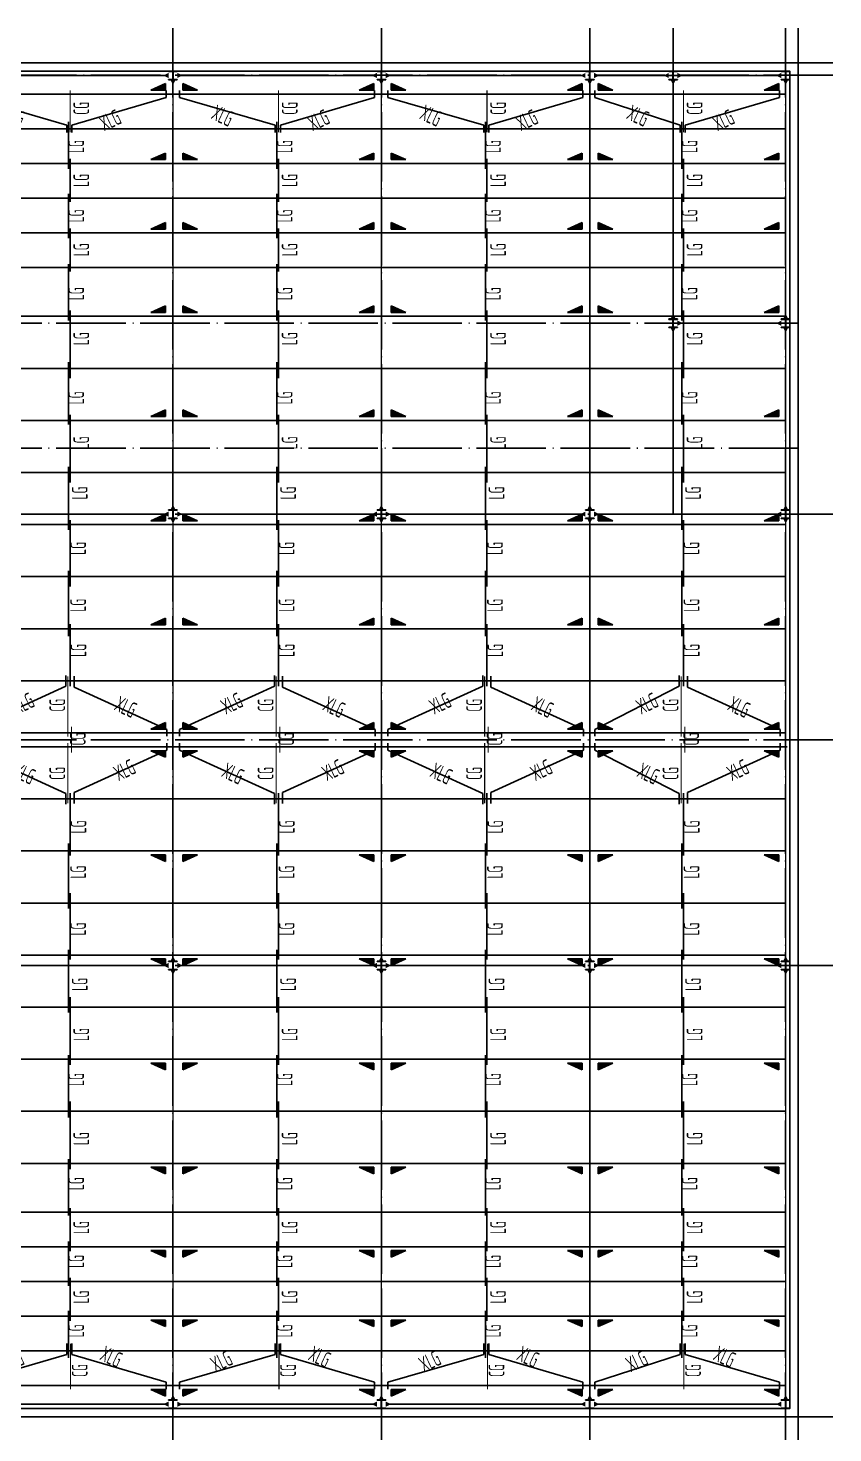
# Model space of a CAD drawing. Extents: x -138012 to 2129925, y -311560 to 0.
# Drawn here: x 1475363 to 1498533, y -184617 to -144155 of the extents above; entities that cross this region are included whole.
import ezdxf

# ---------------------------------------------------------------- set-up
doc = ezdxf.new("R2010")
doc.units = 0
doc.header["$LTSCALE"] = 1000
doc.header["$MEASUREMENT"] = 0
doc.linetypes.add('DOTE', pattern=[2.42, 2, -0.2, 0.02, -0.2])
doc.layers.get('0').update_dxf_attribs({"linetype": 'CONTINUOUS'})
for name, color, linetype in [('DOTE', 253, 'DOTE'), ('TEXT', 7, 'CONTINUOUS'), ('字符串标注', 253, 'CONTINUOUS'), ('尺寸标注', 7, 'CONTINUOUS'), ('拉条', 6, 'CONTINUOUS'), ('柱构件', 2, 'CONTINUOUS'), ('梁构件', 4, 'CONTINUOUS')]:
    doc.layers.add(name, color=color, linetype=linetype)
doc.styles.add('TSSD_REIN', font='tssdeng.shx', dxfattribs={"width": 0.7, "bigfont": 'tssdchn.shx'})

# ---------------------------------------------------------------- blocks, each defined once
blk = doc.blocks.new('yc1')
blk.add_hatch(color=256).paths.add_polyline_path([(37532, -426197), (37811, -426197), (37811, -426323)])
at = {"ltscale": 0.05}
for p, q in [((37811, -426323), (37532, -426197)), ((37532, -426197), (37811, -426197)), ((37811, -426197), (37811, -426323))]:
    blk.add_line(p, q, dxfattribs=at)
blk = doc.blocks.new('7456745675')
at = {"const_width": 30, "elevation": -1300}
for points in [[(1542522, -211041), (1542522, -212253)], [(1542454, -229660), (1542454, -227916)], [(1542454, -229838), (1542454, -231583)]]:
    blk.add_lwpolyline(points, dxfattribs=at)
at = {"const_width": 30}
for points in [[(1542556, -230117), (1542556, -229369)], [(1542533, -248460), (1542533, -247140)]]:
    blk.add_lwpolyline(points, dxfattribs=at)
at = {"layer": '拉条'}
for p, q in [((1539669, -211248, -1300), (1539669, -211050, -1300)), ((1545285, -211248, -1300), (1545285, -211050, -1300)), ((1542427, -212041, -1300), (1539669, -211248, -1300)), ((1542573, -212041, -1300), (1545285, -211248, -1300)), ((1542475, -211953, -1300), (1542475, -212837, -1300)), ((1542427, -212258, -1300), (1542427, -212041, -1300)), ((1542475, -212038, -1300), (1542475, -213301, -1300)), ((1542573, -212261, -1300), (1542573, -212041, -1300)), ((1542519, -213017, -1300), (1542519, -214256, -1300)), ((1542475, -214023, -1300), (1542475, -215301, -1300)), ((1542519, -215017, -1300), (1542519, -216256, -1300)), ((1542475, -216048, -1300), (1542475, -217670, -1300)), ((1542519, -217386, -1300), (1542519, -219336, -1300)), ((1542475, -218873, -1300), (1542475, -220670, -1300)), ((1542519, -220386, -1300), (1542519, -222336, -1300)), ((1542475, -221891, -1300), (1542475, -223702, -1300)), ((1542519, -223418, -1300), (1542519, -225336, -1300)), ((1542475, -224886, -1300), (1542475, -226759)), ((1542519, -226422), (1542519, -228208, -1300)), ((1542400, -228203, -1300), (1539671, -229450, -1300)), ((1542400, -228203, -1300), (1542400, -227896, -1300)), ((1542636, -228229, -1300), (1542636, -227912, -1300)), ((1542636, -228229, -1300), (1545300, -229450, -1300)), ((1539671, -229450, -1300), (1539671, -229648, -1300)), ((1545300, -229450, -1300), (1545300, -229648, -1300)), ((1539671, -230048, -1300), (1539671, -229850, -1300)), ((1542400, -231296, -1300), (1539671, -230048, -1300)), ((1542636, -231270, -1300), (1545300, -230048, -1300)), ((1545300, -230048, -1300), (1545300, -229850, -1300)), ((1542400, -231296, -1300), (1542400, -231603, -1300)), ((1542519, -233077), (1542519, -231290, -1300)), ((1542636, -231270, -1300), (1542636, -231587, -1300)), ((1542475, -234612, -1300), (1542475, -232740)), ((1542519, -236080, -1300), (1542519, -234163, -1300)), ((1542475, -237607, -1300), (1542475, -235797, -1300)), ((1542519, -239112, -1300), (1542519, -237163, -1300)), ((1542475, -240625, -1300), (1542475, -238829, -1300)), ((1542519, -242112, -1300), (1542519, -240163, -1300)), ((1542475, -243451, -1300), (1542475, -241829, -1300)), ((1542519, -244481, -1300), (1542519, -243242, -1300)), ((1542475, -245475, -1300), (1542475, -244198, -1300)), ((1542519, -246481, -1300), (1542519, -245242, -1300)), ((1542475, -247459, -1300), (1542475, -246198, -1300)), ((1542475, -247545, -1300), (1542475, -246661, -1300)), ((1542427, -247141, -1300), (1542427, -247458, -1300)), ((1542573, -247138, -1300), (1542573, -247458, -1300)), ((1542427, -247458, -1300), (1539669, -248250, -1300)), ((1542573, -247458, -1300), (1545285, -248250, -1300)), ((1539669, -248250, -1300), (1539669, -248448, -1300)), ((1545285, -248250, -1300), (1545285, -248448, -1300))]:
    blk.add_line(p, q, dxfattribs=at)
at = {"layer": '拉条', "yscale": 1.5, "zscale": 1.5}
for p, xscale, rotation in [((1596482, -850333, -1300), 1.5, 179.999999982213), ((1488545, -850333, -1300), -1.5, 180.0000000266804), ((1596482, -852333, -1300), 1.5, 179.999999982213), ((1488545, -852333, -1300), -1.5, 180.0000000266804), ((1596482, -854333, -1300), 1.5, 179.999999982213), ((1488545, -854333, -1300), -1.5, 180.0000000266804), ((1596482, -856733, -1300), 1.5, 179.999999982213), ((1488545, -856733, -1300), -1.5, 180.0000000266804), ((1596482, -859733, -1300), 1.5, 179.999999982213), ((1488545, -859733, -1300), -1.5, 180.0000000266804), ((1596482, -862733, -1300), 1.5, 179.999999982213), ((1488545, -862733, -1300), -1.5, 180.0000000266804), ((1596482, -865733, -1300), 1.5, 179.999999982213), ((1488545, -865733, -1300), -1.5, 180.0000000266804), ((1596482, -868733, -1300), 1.5, 179.999999982213), ((1488545, -868733, -1300), -1.5, 180.0000000266804), ((1596482, 409234, -1300), -1.5, 1.77869718953616e-08), ((1488545, 409234, -1300), 1.5, 359.9999999733196), ((1596482, 406234, -1300), -1.5, 1.77869718953616e-08), ((1488545, 406234, -1300), 1.5, 359.9999999733196), ((1596482, 403234, -1300), -1.5, 1.77869718953616e-08), ((1488545, 403234, -1300), 1.5, 359.9999999733196), ((1596482, 400234, -1300), -1.5, 1.77869718953616e-08), ((1488545, 400234, -1300), 1.5, 359.9999999733196), ((1596482, 397234, -1300), -1.5, 1.77869718953616e-08), ((1488545, 397234, -1300), 1.5, 359.9999999733196), ((1596482, 394834, -1300), -1.5, 1.77869718953616e-08), ((1488545, 394834, -1300), 1.5, 359.9999999733196), ((1596482, 392834, -1300), -1.5, 1.77869718953616e-08), ((1488545, 392834, -1300), 1.5, 359.9999999733196), ((1596482, 390834, -1300), -1.5, 1.77869718953616e-08), ((1488545, 390834, -1300), 1.5, 359.9999999733196)]:
    blk.add_blockref('yc1', p, dxfattribs=dict(at, xscale=xscale, rotation=rotation))
at = {"layer": 'TEXT', "style": 'TSSD_REIN', "width": 0.55}
for s, rotation, p in [('XLG', 334.7388, (1540551, -211852, -1300)), ('CG', 90, (1543068, -211745, -1300)), ('XLG', 25.2612, (1543501, -212230, -1300)), ('LG', 90, (1542919, -212845, -1300)), ('LG', 90, (1543065, -213820, -1300)), ('LG', 90, (1542919, -214845, -1300)), ('LG', 90, (1543065, -215820, -1300)), ('LG', 90, (1542919, -217085, -1300)), ('LG', 90, (1543065, -218381, -1300)), ('LG', 90, (1542919, -220085, -1300)), ('LG', 90, (1543065, -221381, -1300)), ('LG', 90, (1543021, -222825, -1300)), ('LG', 90, (1542976, -224419)), ('LG', 90, (1542976, -226058, -1300)), ('LG', 90, (1542984, -227359)), ('XLG', 25.2612, (1541003, -229027, -1300)), ('CG', 90, (1542375, -228938, -1300)), ('XLG', 334.7388, (1543761, -228881, -1300)), ('CG', 90, (1542965, -229913)), ('XLG', 334.7388, (1540848, -230800, -1300)), ('CG', 90, (1542375, -230903, -1300)), ('XLG', 25.2612, (1543916, -230946, -1300)), ('LG', 90, (1542984, -232444)), ('LG', 90, (1542976, -233745, -1300)), ('LG', 90, (1542976, -235384)), ('LG', 90, (1543021, -236979, -1300)), ('LG', 90, (1543065, -238422, -1300)), ('LG', 90, (1542919, -239718, -1300)), ('LG', 90, (1543065, -241422, -1300)), ('LG', 90, (1542919, -242718, -1300)), ('LG', 90, (1543065, -243984, -1300)), ('LG', 90, (1542919, -244958, -1300)), ('LG', 90, (1543065, -245984, -1300)), ('LG', 90, (1542919, -246958, -1300)), ('XLG', 334.7388, (1543346, -247597, -1300)), ('XLG', 25.2612, (1540706, -247975, -1300)), ('CG', 90, (1543021, -248099, -1300))]:
    blk.add_text(s, height=450, rotation=rotation, dxfattribs=at).set_placement(p)
blk = doc.blocks.new('8756745754')
at = {"const_width": 30}
for points in [[(1492910, -211041), (1492910, -212253)], [(1492842, -229660), (1492842, -227916)], [(1492842, -229838), (1492842, -231583)]]:
    blk.add_lwpolyline(points, dxfattribs=at)
at = {"const_width": 30, "elevation": 1300}
for points in [[(1492944, -230117), (1492944, -229369)], [(1492922, -248460), (1492922, -247140)]]:
    blk.add_lwpolyline(points, dxfattribs=at)
at = {"layer": '拉条'}
for p, q in [((1490357, -211248), (1490357, -211050)), ((1495673, -211248), (1495673, -211050)), ((1492815, -212041), (1490357, -211248)), ((1492961, -212041), (1495673, -211248)), ((1492863, -211953), (1492863, -212837)), ((1492815, -212258), (1492815, -212041)), ((1492863, -212038), (1492863, -213301)), ((1492961, -212261), (1492961, -212041)), ((1492908, -213017), (1492908, -214256)), ((1492863, -214023), (1492863, -215301)), ((1492908, -215017), (1492908, -216256)), ((1492863, -216048), (1492863, -217670)), ((1492908, -217386), (1492908, -219336)), ((1492863, -218873), (1492863, -220670)), ((1492908, -220386), (1492908, -222336)), ((1492863, -221891), (1492863, -223702)), ((1492908, -223418), (1492908, -225336)), ((1492863, -224886), (1492863, -226759, 1300)), ((1492908, -226422, 1300), (1492908, -228208)), ((1492788, -228203), (1490359, -229450)), ((1492788, -228203), (1492788, -227896)), ((1493024, -228229), (1493024, -227912)), ((1493024, -228229), (1495689, -229450)), ((1490359, -229450), (1490359, -229648)), ((1495689, -229450), (1495689, -229648)), ((1490359, -230048), (1490359, -229850)), ((1492788, -231296), (1490359, -230048)), ((1493024, -231270), (1495689, -230048)), ((1495689, -230048), (1495689, -229850)), ((1492788, -231296), (1492788, -231603)), ((1492908, -233077, 1300), (1492908, -231290)), ((1493024, -231270), (1493024, -231587)), ((1492863, -234612), (1492863, -232740, 1300)), ((1492908, -236080), (1492908, -234163)), ((1492863, -237607), (1492863, -235797)), ((1492908, -239112), (1492908, -237163)), ((1492863, -240625), (1492863, -238829)), ((1492908, -242112), (1492908, -240163)), ((1492863, -243451), (1492863, -241829)), ((1492908, -244481), (1492908, -243242)), ((1492863, -245475), (1492863, -244198)), ((1492908, -246481), (1492908, -245242)), ((1492863, -247459), (1492863, -246198)), ((1492863, -247545), (1492863, -246661)), ((1492815, -247141), (1492815, -247458)), ((1492961, -247138), (1492961, -247458)), ((1492815, -247458), (1490357, -248250)), ((1492961, -247458), (1495673, -248250)), ((1490357, -248250), (1490357, -248448)), ((1495673, -248250), (1495673, -248448))]:
    blk.add_line(p, q, dxfattribs=at)
at = {"layer": '拉条', "yscale": 1.5, "zscale": 1.5}
for p, xscale, rotation in [((1547170, -850333), 1.5, 179.999999982213), ((1438933, -850333), -1.5, 180.0000000266804), ((1547170, -852333), 1.5, 179.999999982213), ((1438933, -852333), -1.5, 180.0000000266804), ((1547170, -854333), 1.5, 179.999999982213), ((1438933, -854333), -1.5, 180.0000000266804), ((1547170, -856733), 1.5, 179.999999982213), ((1438933, -856733), -1.5, 180.0000000266804), ((1547170, -859733), 1.5, 179.999999982213), ((1438933, -859733), -1.5, 180.0000000266804), ((1547170, -862733), 1.5, 179.999999982213), ((1438933, -862733), -1.5, 180.0000000266804), ((1547170, -865733), 1.5, 179.999999982213), ((1438933, -865733), -1.5, 180.0000000266804), ((1547170, -868733), 1.5, 179.999999982213), ((1438933, -868733), -1.5, 180.0000000266804), ((1547170, 409234), -1.5, 1.77869718953616e-08), ((1438933, 409234), 1.5, 359.9999999733196), ((1547170, 406234), -1.5, 1.77869718953616e-08), ((1438933, 406234), 1.5, 359.9999999733196), ((1547170, 403234), -1.5, 1.77869718953616e-08), ((1438933, 403234), 1.5, 359.9999999733196), ((1547170, 400234), -1.5, 1.77869718953616e-08), ((1438933, 400234), 1.5, 359.9999999733196), ((1547170, 397234), -1.5, 1.77869718953616e-08), ((1438933, 397234), 1.5, 359.9999999733196), ((1547170, 394834), -1.5, 1.77869718953616e-08), ((1438933, 394834), 1.5, 359.9999999733196), ((1547170, 392834), -1.5, 1.77869718953616e-08), ((1438933, 392834), 1.5, 359.9999999733196), ((1547170, 390834), -1.5, 1.77869718953616e-08), ((1438933, 390834), 1.5, 359.9999999733196)]:
    blk.add_blockref('yc1', p, dxfattribs=dict(at, xscale=xscale, rotation=rotation))
at = {"layer": 'TEXT', "style": 'TSSD_REIN', "width": 0.55}
for s, rotation, p in [('XLG', 334.7388, (1491239, -211852)), ('CG', 90, (1493456, -211745)), ('XLG', 25.2612, (1493889, -212230)), ('LG', 90, (1493308, -212845)), ('LG', 90, (1493453, -213820)), ('LG', 90, (1493308, -214845)), ('LG', 90, (1493453, -215820)), ('LG', 90, (1493308, -217085)), ('LG', 90, (1493453, -218381)), ('LG', 90, (1493308, -220085)), ('LG', 90, (1493453, -221381)), ('LG', 90, (1493409, -222825)), ('LG', 90, (1493365, -224419, 1300)), ('LG', 90, (1493365, -226058)), ('LG', 90, (1493372, -227359, 1300)), ('XLG', 25.2612, (1491691, -229027)), ('CG', 90, (1492763, -228938)), ('XLG', 334.7388, (1494149, -228881)), ('CG', 90, (1493353, -229913, 1300)), ('XLG', 334.7388, (1491536, -230800)), ('CG', 90, (1492763, -230903)), ('XLG', 25.2612, (1494304, -230946)), ('LG', 90, (1493372, -232444, 1300)), ('LG', 90, (1493365, -233745)), ('LG', 90, (1493365, -235384, 1300)), ('LG', 90, (1493409, -236979)), ('LG', 90, (1493453, -238422)), ('LG', 90, (1493308, -239718)), ('LG', 90, (1493453, -241422)), ('LG', 90, (1493308, -242718)), ('LG', 90, (1493453, -243984)), ('LG', 90, (1493308, -244958)), ('LG', 90, (1493453, -245984)), ('LG', 90, (1493308, -246958)), ('XLG', 334.7388, (1493734, -247597)), ('XLG', 25.2612, (1491394, -247975)), ('CG', 90, (1493409, -248099))]:
    blk.add_text(s, height=450, rotation=rotation, dxfattribs=at).set_placement(p)

msp = doc.modelspace()

# ---------------------------------------------------------------- linework, layer by layer
at = {"layer": 'DOTE', "color": 8, "linetype": 'DOTE'}
for p, q in [((1479533.079, -144154.625), (1479533.079, -185154.625)), ((1485533.079, -144154.625), (1485533.079, -185154.625)), ((1491533.079, -144154.625), (1491533.079, -185154.625)), ((1493933.08, -144154.625), (1493933.08, -158154.625)), ((1497173.079, -144154.625), (1497173.079, -158154.625)), ((1497173.079, -144154.625, -1300), (1497173.079, -185154.625, -1300)), ((1497533.079, -144154.625), (1497533.079, -185154.625)), ((1497533.079, -144154.625), (1497533.079, -185154.625)), ((1498533.079, -145154.625), (1418533.079, -145154.625)), ((1498533.079, -145514.625), (1418533.079, -145514.625)), ((1497533.079, -152654.625), (1418533.079, -152654.625)), ((1497533.079, -156254.625), (1418533.079, -156254.625)), ((1498533.079, -158154.625), (1418533.079, -158154.625)), ((1498533.079, -164654.625, -1300), (1418533.079, -164654.625, -1300)), ((1498533.079, -171154.625), (1418533.079, -171154.625)), ((1498533.079, -184154.625), (1418533.079, -184154.625))]:
    msp.add_line(p, q, dxfattribs=at)
at = {"layer": '字符串标注', "const_width": 1.5}
for points in [[(1479533.784, -145519.631, 1), (1479532.283, -145519.631, 1), (1479533.784, -145519.631, 1)], [(1485533.784, -145519.631, 1), (1485532.283, -145519.631, 1), (1485533.784, -145519.631, 1)], [(1491533.79, -145519.631, 1), (1491532.289, -145519.631, 1), (1491533.79, -145519.631, 1)], [(1491532.329, -145519.631, -1), (1491533.83, -145519.631, -1), (1491532.329, -145519.631, -1)], [(1493932.327, -145519.631, -1), (1493933.827, -145519.631, -1), (1493932.327, -145519.631, -1)], [(1497172.327, -145519.631, -1), (1497173.827, -145519.631, -1), (1497172.327, -145519.631, -1)], [(1479533.784, -183789.625, 1), (1479532.283, -183789.625, 1), (1479533.784, -183789.625, 1)], [(1485533.784, -183789.625, 1), (1485532.283, -183789.625, 1), (1485533.784, -183789.625, 1)], [(1491533.79, -183789.625, 1), (1491532.289, -183789.625, 1), (1491533.79, -183789.625, 1)], [(1491532.329, -183789.625, -1), (1491533.83, -183789.625, -1), (1491532.329, -183789.625, -1)], [(1497172.327, -183789.625, -1), (1497173.827, -183789.625, -1), (1497172.327, -183789.625, -1)]]:
    msp.add_lwpolyline(points, format="xyb", close=True, dxfattribs=at)
at = {"layer": '字符串标注', "const_width": 1.5, "elevation": 1300}
for points in [[(1493932.327, -152654.625, -1), (1493933.827, -152654.625, -1), (1493932.327, -152654.625, -1)], [(1497172.327, -152654.625, -1), (1497173.827, -152654.625, -1), (1497172.327, -152654.625, -1)], [(1479533.784, -158154.625, 1), (1479532.283, -158154.625, 1), (1479533.784, -158154.625, 1)], [(1485533.784, -158154.625, 1), (1485532.283, -158154.625, 1), (1485533.784, -158154.625, 1)], [(1491533.79, -158154.625, 1), (1491532.289, -158154.625, 1), (1491533.79, -158154.625, 1)], [(1491532.329, -158154.625, -1), (1491533.83, -158154.625, -1), (1491532.329, -158154.625, -1)], [(1497172.327, -158154.625, -1), (1497173.827, -158154.625, -1), (1497172.327, -158154.625, -1)], [(1479533.784, -171154.625, 1), (1479532.283, -171154.625, 1), (1479533.784, -171154.625, 1)], [(1485533.784, -171154.625, 1), (1485532.283, -171154.625, 1), (1485533.784, -171154.625, 1)], [(1491533.79, -171154.625, 1), (1491532.289, -171154.625, 1), (1491533.79, -171154.625, 1)], [(1491532.329, -171154.625, -1), (1491533.83, -171154.625, -1), (1491532.329, -171154.625, -1)], [(1497172.327, -171154.625, -1), (1497173.827, -171154.625, -1), (1497172.327, -171154.625, -1)]]:
    msp.add_lwpolyline(points, format="xyb", close=True, dxfattribs=at)
at = {"layer": '尺寸标注'}
for points in [[(1419533.079, -145154.625), (1497533.079, -145154.625), (1497533.079, -184154.625), (1419533.079, -184154.625)], [(1419773.079, -145394.625), (1497293.079, -145394.625), (1497293.079, -183914.625), (1419773.079, -183914.625)]]:
    msp.add_lwpolyline(points, close=True, dxfattribs=at)
at = {"layer": '拉条', "color": 2}
for p, q in [((1497173.134, -146054.625, -1300), (1419893.079, -146054.625, -1300)), ((1497173.134, -147054.625, -1300), (1419893.079, -147054.625, -1300)), ((1497173.134, -148054.625, -1300), (1419893.079, -148054.625, -1300)), ((1497173.134, -149054.625, -1300), (1419893.079, -149054.625, -1300)), ((1497173.134, -150054.625, -1300), (1419893.079, -150054.625, -1300)), ((1497173.134, -151054.625, -1300), (1419893.079, -151054.625, -1300)), ((1497173.134, -152454.625, -1300), (1419893.079, -152454.625, -1300)), ((1497173.134, -153954.625, -1300), (1419893.079, -153954.625, -1300)), ((1497173.134, -155454.625, -1300), (1419893.079, -155454.625, -1300)), ((1497173.134, -156954.625, -1300), (1419893.079, -156954.625, -1300)), ((1497173.134, -158454.625, -1300), (1419893.079, -158454.625, -1300)), ((1497173.134, -159954.625, -1300), (1419893.079, -159954.625, -1300)), ((1497173.134, -161454.625, -1300), (1419893.079, -161454.625, -1300)), ((1497173.134, -162954.625, -1300), (1419893.079, -162954.625, -1300)), ((1497173.134, -164454.625, -1300), (1419893.079, -164454.625, -1300)), ((1497217.614, -164854.625, -1300), (1419937.559, -164854.625, -1300)), ((1497173.134, -166354.625, -1300), (1419893.079, -166354.625, -1300)), ((1497173.134, -167854.625, -1300), (1419893.079, -167854.625, -1300)), ((1497173.134, -169354.625, -1300), (1419893.079, -169354.625, -1300)), ((1497173.134, -170854.625, -1300), (1419893.079, -170854.625, -1300)), ((1497173.134, -172354.625, -1300), (1419893.079, -172354.625, -1300)), ((1497173.134, -173854.625, -1300), (1419893.079, -173854.625, -1300)), ((1497173.134, -175354.625, -1300), (1419893.079, -175354.625, -1300)), ((1497173.134, -176854.625, -1300), (1419893.079, -176854.625, -1300)), ((1497173.134, -178254.625, -1300), (1419893.079, -178254.625, -1300)), ((1497173.134, -179254.625, -1300), (1419893.079, -179254.625, -1300)), ((1497173.134, -180254.625, -1300), (1419893.079, -180254.625, -1300)), ((1497173.134, -181254.625, -1300), (1419893.079, -181254.625, -1300)), ((1497173.134, -182254.625, -1300), (1419893.079, -182254.625, -1300)), ((1497173.134, -183254.625, -1300), (1419893.079, -183254.625, -1300))]:
    msp.add_line(p, q, dxfattribs=at)
at = {"layer": '柱构件'}
for p, q in [((1479658.033, -145394.625), (1479408.033, -145394.625)), ((1479408.033, -145394.625), (1479408.033, -145408.627)), ((1479408.033, -145408.627), (1479528.535, -145408.627)), ((1479408.033, -145630.63), (1479408.033, -145644.625)), ((1479408.033, -145630.63), (1479528.535, -145630.63)), ((1479408.033, -145644.625), (1479658.033, -145644.625)), ((1479528.535, -145408.627), (1479528.535, -145630.63)), ((1479537.532, -145408.627), (1479658.033, -145408.627)), ((1479537.532, -145630.63), (1479537.532, -145408.627)), ((1479537.532, -145630.63), (1479658.033, -145630.63)), ((1479658.033, -145408.627), (1479658.033, -145394.625)), ((1479658.033, -145644.625), (1479658.033, -145630.63)), ((1485658.033, -145394.625), (1485408.033, -145394.625)), ((1485408.033, -145394.625), (1485408.033, -145408.627)), ((1485408.033, -145408.627), (1485528.535, -145408.627)), ((1485408.033, -145630.63), (1485408.033, -145644.625)), ((1485408.033, -145630.63), (1485528.535, -145630.63)), ((1485408.033, -145644.625), (1485658.033, -145644.625)), ((1485528.535, -145408.627), (1485528.535, -145630.63)), ((1485537.532, -145408.627), (1485658.033, -145408.627)), ((1485537.532, -145630.63), (1485537.532, -145408.627)), ((1485537.532, -145630.63), (1485658.033, -145630.63)), ((1485658.033, -145408.627), (1485658.033, -145394.625)), ((1485658.033, -145644.625), (1485658.033, -145630.63)), ((1491658.033, -145394.625), (1491408.033, -145394.625)), ((1491408.033, -145394.625), (1491408.033, -145408.627)), ((1491408.033, -145408.627), (1491528.535, -145408.627)), ((1491408.033, -145630.63), (1491408.033, -145644.625)), ((1491408.033, -145630.63), (1491528.535, -145630.63)), ((1491408.033, -145644.625), (1491658.033, -145644.625)), ((1491408.08, -145394.625), (1491658.08, -145394.625)), ((1491408.08, -145408.627), (1491408.08, -145394.625)), ((1491528.58, -145408.627), (1491408.08, -145408.627)), ((1491408.08, -145644.625), (1491408.08, -145630.63)), ((1491528.58, -145630.63), (1491408.08, -145630.63)), ((1491658.08, -145644.625), (1491408.08, -145644.625)), ((1491528.535, -145408.627), (1491528.535, -145630.63)), ((1491528.58, -145630.63), (1491528.58, -145408.627)), ((1491537.532, -145408.627), (1491658.033, -145408.627)), ((1491537.532, -145630.63), (1491537.532, -145408.627)), ((1491537.532, -145630.63), (1491658.033, -145630.63)), ((1491658.08, -145408.627), (1491537.581, -145408.627)), ((1491537.581, -145408.627), (1491537.581, -145630.63)), ((1491658.08, -145630.63), (1491537.581, -145630.63)), ((1491658.033, -145408.627), (1491658.033, -145394.625)), ((1491658.033, -145644.625), (1491658.033, -145630.63)), ((1491658.08, -145394.625), (1491658.08, -145408.627)), ((1491658.08, -145630.63), (1491658.08, -145644.625)), ((1493808.077, -145394.625), (1494058.077, -145394.625)), ((1493808.077, -145408.627), (1493808.077, -145394.625)), ((1493928.577, -145408.627), (1493808.077, -145408.627)), ((1493808.077, -145644.625), (1493808.077, -145630.63)), ((1493928.577, -145630.63), (1493808.077, -145630.63)), ((1494058.077, -145644.625), (1493808.077, -145644.625)), ((1493928.577, -145630.63), (1493928.577, -145408.627)), ((1494058.077, -145408.627), (1493937.577, -145408.627)), ((1493937.577, -145408.627), (1493937.577, -145630.63)), ((1494058.077, -145630.63), (1493937.577, -145630.63)), ((1494058.077, -145394.625), (1494058.077, -145408.627)), ((1494058.077, -145630.63), (1494058.077, -145644.625)), ((1497048.076, -145394.625), (1497298.077, -145394.625)), ((1497048.076, -145408.627), (1497048.076, -145394.625)), ((1497168.576, -145408.627), (1497048.076, -145408.627)), ((1497048.076, -145644.625), (1497048.076, -145630.63)), ((1497168.576, -145630.63), (1497048.076, -145630.63)), ((1497298.077, -145644.625), (1497048.076, -145644.625)), ((1497168.576, -145630.63), (1497168.576, -145408.627)), ((1497298.077, -145408.627), (1497177.577, -145408.627)), ((1497177.577, -145408.627), (1497177.577, -145630.63)), ((1497298.077, -145630.63), (1497177.577, -145630.63)), ((1497298.077, -145394.625), (1497298.077, -145408.627)), ((1497298.077, -145630.63), (1497298.077, -145644.625)), ((1493808.077, -152529.625, 1300), (1494058.077, -152529.625, 1300)), ((1493808.077, -152543.627, 1300), (1493808.077, -152529.625, 1300)), ((1493928.577, -152543.627, 1300), (1493808.077, -152543.627, 1300)), ((1493928.577, -152765.624, 1300), (1493928.577, -152543.627, 1300)), ((1494058.077, -152543.627, 1300), (1493937.577, -152543.627, 1300)), ((1493937.577, -152543.627, 1300), (1493937.577, -152765.624, 1300)), ((1494058.077, -152529.625, 1300), (1494058.077, -152543.627, 1300)), ((1497048.076, -152529.625, 1300), (1497298.077, -152529.625, 1300)), ((1497048.076, -152543.627, 1300), (1497048.076, -152529.625, 1300)), ((1497168.576, -152543.627, 1300), (1497048.076, -152543.627, 1300)), ((1497168.576, -152765.624, 1300), (1497168.576, -152543.627, 1300)), ((1497298.077, -152543.627, 1300), (1497177.577, -152543.627, 1300)), ((1497177.577, -152543.627, 1300), (1497177.577, -152765.624, 1300)), ((1497298.077, -152529.625, 1300), (1497298.077, -152543.627, 1300)), ((1493808.077, -152779.625, 1300), (1493808.077, -152765.624, 1300)), ((1493928.577, -152765.624, 1300), (1493808.077, -152765.624, 1300)), ((1494058.077, -152779.625, 1300), (1493808.077, -152779.625, 1300)), ((1494058.077, -152765.624, 1300), (1493937.577, -152765.624, 1300)), ((1494058.077, -152765.624, 1300), (1494058.077, -152779.625, 1300)), ((1497048.076, -152779.625, 1300), (1497048.076, -152765.624, 1300)), ((1497168.576, -152765.624, 1300), (1497048.076, -152765.624, 1300)), ((1497298.077, -152779.625, 1300), (1497048.076, -152779.625, 1300)), ((1497298.077, -152765.624, 1300), (1497177.577, -152765.624, 1300)), ((1497298.077, -152765.624, 1300), (1497298.077, -152779.625, 1300)), ((1479658.033, -158029.622, 1300), (1479408.033, -158029.622, 1300)), ((1479408.033, -158029.622, 1300), (1479408.033, -158043.624, 1300)), ((1479408.033, -158043.624, 1300), (1479528.535, -158043.624, 1300)), ((1479528.535, -158043.624, 1300), (1479528.535, -158265.624, 1300)), ((1479537.532, -158043.624, 1300), (1479658.033, -158043.624, 1300)), ((1479537.532, -158265.624, 1300), (1479537.532, -158043.624, 1300)), ((1479658.033, -158043.624, 1300), (1479658.033, -158029.622, 1300)), ((1485658.033, -158029.622, 1300), (1485408.033, -158029.622, 1300)), ((1485408.033, -158029.622, 1300), (1485408.033, -158043.624, 1300)), ((1485408.033, -158043.624, 1300), (1485528.535, -158043.624, 1300)), ((1485528.535, -158043.624, 1300), (1485528.535, -158265.624, 1300)), ((1485537.532, -158043.624, 1300), (1485658.033, -158043.624, 1300)), ((1485537.532, -158265.624, 1300), (1485537.532, -158043.624, 1300)), ((1485658.033, -158043.624, 1300), (1485658.033, -158029.622, 1300)), ((1491658.033, -158029.622, 1300), (1491408.033, -158029.622, 1300)), ((1491408.033, -158029.622, 1300), (1491408.033, -158043.624, 1300)), ((1491408.033, -158043.624, 1300), (1491528.535, -158043.624, 1300)), ((1491408.08, -158029.622, 1300), (1491658.08, -158029.622, 1300)), ((1491408.08, -158043.624, 1300), (1491408.08, -158029.622, 1300)), ((1491528.58, -158043.624, 1300), (1491408.08, -158043.624, 1300)), ((1491528.535, -158043.624, 1300), (1491528.535, -158265.624, 1300)), ((1491528.58, -158265.624, 1300), (1491528.58, -158043.624, 1300)), ((1491537.532, -158043.624, 1300), (1491658.033, -158043.624, 1300)), ((1491537.532, -158265.624, 1300), (1491537.532, -158043.624, 1300)), ((1491658.08, -158043.624, 1300), (1491537.581, -158043.624, 1300)), ((1491537.581, -158043.624, 1300), (1491537.581, -158265.624, 1300)), ((1491658.033, -158043.624, 1300), (1491658.033, -158029.622, 1300)), ((1491658.08, -158029.622, 1300), (1491658.08, -158043.624, 1300)), ((1497048.076, -158029.622, 1300), (1497298.077, -158029.622, 1300)), ((1497048.076, -158043.624, 1300), (1497048.076, -158029.622, 1300)), ((1497168.576, -158043.624, 1300), (1497048.076, -158043.624, 1300)), ((1497168.576, -158265.624, 1300), (1497168.576, -158043.624, 1300)), ((1497298.077, -158043.624, 1300), (1497177.577, -158043.624, 1300)), ((1497177.577, -158043.624, 1300), (1497177.577, -158265.624, 1300)), ((1497298.077, -158029.622, 1300), (1497298.077, -158043.624, 1300)), ((1479408.033, -158265.624, 1300), (1479408.033, -158279.625, 1300)), ((1479408.033, -158265.624, 1300), (1479528.535, -158265.624, 1300)), ((1479408.033, -158279.625, 1300), (1479658.033, -158279.625, 1300)), ((1479537.532, -158265.624, 1300), (1479658.033, -158265.624, 1300)), ((1479658.033, -158279.625, 1300), (1479658.033, -158265.624, 1300)), ((1485408.033, -158265.624, 1300), (1485408.033, -158279.625, 1300)), ((1485408.033, -158265.624, 1300), (1485528.535, -158265.624, 1300)), ((1485408.033, -158279.625, 1300), (1485658.033, -158279.625, 1300)), ((1485537.532, -158265.624, 1300), (1485658.033, -158265.624, 1300)), ((1485658.033, -158279.625, 1300), (1485658.033, -158265.624, 1300)), ((1491408.033, -158265.624, 1300), (1491408.033, -158279.625, 1300)), ((1491408.033, -158265.624, 1300), (1491528.535, -158265.624, 1300)), ((1491408.033, -158279.625, 1300), (1491658.033, -158279.625, 1300)), ((1491408.08, -158279.625, 1300), (1491408.08, -158265.624, 1300)), ((1491528.58, -158265.624, 1300), (1491408.08, -158265.624, 1300)), ((1491658.08, -158279.625, 1300), (1491408.08, -158279.625, 1300)), ((1491537.532, -158265.624, 1300), (1491658.033, -158265.624, 1300)), ((1491658.08, -158265.624, 1300), (1491537.581, -158265.624, 1300)), ((1491658.033, -158279.625, 1300), (1491658.033, -158265.624, 1300)), ((1491658.08, -158265.624, 1300), (1491658.08, -158279.625, 1300)), ((1497048.076, -158279.625, 1300), (1497048.076, -158265.624, 1300)), ((1497168.576, -158265.624, 1300), (1497048.076, -158265.624, 1300)), ((1497298.077, -158279.625, 1300), (1497048.076, -158279.625, 1300)), ((1497298.077, -158265.624, 1300), (1497177.577, -158265.624, 1300)), ((1497298.077, -158265.624, 1300), (1497298.077, -158279.625, 1300)), ((1479658.033, -171029.625, 1300), (1479408.033, -171029.625, 1300)), ((1479408.033, -171029.625, 1300), (1479408.033, -171043.624, 1300)), ((1479408.033, -171043.624, 1300), (1479528.535, -171043.624, 1300)), ((1479528.535, -171043.624, 1300), (1479528.535, -171265.624, 1300)), ((1479537.532, -171043.624, 1300), (1479658.033, -171043.624, 1300)), ((1479537.532, -171265.624, 1300), (1479537.532, -171043.624, 1300)), ((1479658.033, -171043.624, 1300), (1479658.033, -171029.625, 1300)), ((1485658.033, -171029.625, 1300), (1485408.033, -171029.625, 1300)), ((1485408.033, -171029.625, 1300), (1485408.033, -171043.624, 1300)), ((1485408.033, -171043.624, 1300), (1485528.535, -171043.624, 1300)), ((1485528.535, -171043.624, 1300), (1485528.535, -171265.624, 1300)), ((1485537.532, -171043.624, 1300), (1485658.033, -171043.624, 1300)), ((1485537.532, -171265.624, 1300), (1485537.532, -171043.624, 1300)), ((1485658.033, -171043.624, 1300), (1485658.033, -171029.625, 1300)), ((1491658.033, -171029.625, 1300), (1491408.033, -171029.625, 1300)), ((1491408.033, -171029.625, 1300), (1491408.033, -171043.624, 1300)), ((1491408.033, -171043.624, 1300), (1491528.535, -171043.624, 1300)), ((1491408.08, -171029.625, 1300), (1491658.08, -171029.625, 1300)), ((1491408.08, -171043.624, 1300), (1491408.08, -171029.625, 1300)), ((1491528.58, -171043.624, 1300), (1491408.08, -171043.624, 1300)), ((1491528.535, -171043.624, 1300), (1491528.535, -171265.624, 1300)), ((1491528.58, -171265.624, 1300), (1491528.58, -171043.624, 1300)), ((1491537.532, -171043.624, 1300), (1491658.033, -171043.624, 1300)), ((1491537.532, -171265.624, 1300), (1491537.532, -171043.624, 1300)), ((1491658.08, -171043.624, 1300), (1491537.581, -171043.624, 1300)), ((1491537.581, -171043.624, 1300), (1491537.581, -171265.624, 1300)), ((1491658.033, -171043.624, 1300), (1491658.033, -171029.625, 1300)), ((1491658.08, -171029.625, 1300), (1491658.08, -171043.624, 1300)), ((1497048.076, -171029.625, 1300), (1497298.077, -171029.625, 1300)), ((1497048.076, -171043.624, 1300), (1497048.076, -171029.625, 1300)), ((1497168.576, -171043.624, 1300), (1497048.076, -171043.624, 1300)), ((1497168.576, -171265.624, 1300), (1497168.576, -171043.624, 1300)), ((1497298.077, -171043.624, 1300), (1497177.577, -171043.624, 1300)), ((1497177.577, -171043.624, 1300), (1497177.577, -171265.624, 1300)), ((1497298.077, -171029.625, 1300), (1497298.077, -171043.624, 1300)), ((1479408.033, -171265.624, 1300), (1479408.033, -171279.625, 1300)), ((1479408.033, -171265.624, 1300), (1479528.535, -171265.624, 1300)), ((1479408.033, -171279.625, 1300), (1479658.033, -171279.625, 1300)), ((1479537.532, -171265.624, 1300), (1479658.033, -171265.624, 1300)), ((1479658.033, -171279.625, 1300), (1479658.033, -171265.624, 1300)), ((1485408.033, -171265.624, 1300), (1485408.033, -171279.625, 1300)), ((1485408.033, -171265.624, 1300), (1485528.535, -171265.624, 1300)), ((1485408.033, -171279.625, 1300), (1485658.033, -171279.625, 1300)), ((1485537.532, -171265.624, 1300), (1485658.033, -171265.624, 1300)), ((1485658.033, -171279.625, 1300), (1485658.033, -171265.624, 1300)), ((1491408.033, -171265.624, 1300), (1491408.033, -171279.625, 1300)), ((1491408.033, -171265.624, 1300), (1491528.535, -171265.624, 1300)), ((1491408.033, -171279.625, 1300), (1491658.033, -171279.625, 1300)), ((1491408.08, -171279.625, 1300), (1491408.08, -171265.624, 1300)), ((1491528.58, -171265.624, 1300), (1491408.08, -171265.624, 1300)), ((1491658.08, -171279.625, 1300), (1491408.08, -171279.625, 1300)), ((1491537.532, -171265.624, 1300), (1491658.033, -171265.624, 1300)), ((1491658.08, -171265.624, 1300), (1491537.581, -171265.624, 1300)), ((1491658.033, -171279.625, 1300), (1491658.033, -171265.624, 1300)), ((1491658.08, -171265.624, 1300), (1491658.08, -171279.625, 1300)), ((1497048.076, -171279.625, 1300), (1497048.076, -171265.624, 1300)), ((1497168.576, -171265.624, 1300), (1497048.076, -171265.624, 1300)), ((1497298.077, -171279.625, 1300), (1497048.076, -171279.625, 1300)), ((1497298.077, -171265.624, 1300), (1497177.577, -171265.624, 1300)), ((1497298.077, -171265.624, 1300), (1497298.077, -171279.625, 1300)), ((1479658.033, -183664.625), (1479408.033, -183664.625)), ((1479408.033, -183664.625), (1479408.033, -183678.625)), ((1479408.033, -183678.625), (1479528.535, -183678.625)), ((1479528.535, -183678.625), (1479528.535, -183900.625)), ((1479537.532, -183678.625), (1479658.033, -183678.625)), ((1479537.532, -183900.625), (1479537.532, -183678.625)), ((1479658.033, -183678.625), (1479658.033, -183664.625)), ((1485658.033, -183664.625), (1485408.033, -183664.625)), ((1485408.033, -183664.625), (1485408.033, -183678.625)), ((1485408.033, -183678.625), (1485528.535, -183678.625)), ((1485528.535, -183678.625), (1485528.535, -183900.625)), ((1485537.532, -183678.625), (1485658.033, -183678.625)), ((1485537.532, -183900.625), (1485537.532, -183678.625)), ((1485658.033, -183678.625), (1485658.033, -183664.625)), ((1491658.033, -183664.625), (1491408.033, -183664.625)), ((1491408.033, -183664.625), (1491408.033, -183678.625)), ((1491408.033, -183678.625), (1491528.535, -183678.625)), ((1491408.08, -183664.625), (1491658.08, -183664.625)), ((1491408.08, -183678.625), (1491408.08, -183664.625)), ((1491528.58, -183678.625), (1491408.08, -183678.625)), ((1491528.535, -183678.625), (1491528.535, -183900.625)), ((1491528.58, -183900.625), (1491528.58, -183678.625)), ((1491537.532, -183678.625), (1491658.033, -183678.625)), ((1491537.532, -183900.625), (1491537.532, -183678.625)), ((1491658.08, -183678.625), (1491537.581, -183678.625)), ((1491537.581, -183678.625), (1491537.581, -183900.625)), ((1491658.033, -183678.625), (1491658.033, -183664.625)), ((1491658.08, -183664.625), (1491658.08, -183678.625)), ((1497048.076, -183664.625), (1497298.077, -183664.625)), ((1497048.076, -183678.625), (1497048.076, -183664.625)), ((1497168.576, -183678.625), (1497048.076, -183678.625)), ((1497168.576, -183900.625), (1497168.576, -183678.625)), ((1497298.077, -183678.625), (1497177.577, -183678.625)), ((1497177.577, -183678.625), (1497177.577, -183900.625)), ((1497298.077, -183664.625), (1497298.077, -183678.625)), ((1479408.033, -183900.625), (1479408.033, -183914.625)), ((1479408.033, -183900.625), (1479528.535, -183900.625)), ((1479408.033, -183914.625), (1479658.033, -183914.625)), ((1479537.532, -183900.625), (1479658.033, -183900.625)), ((1479658.033, -183914.625), (1479658.033, -183900.625)), ((1485408.033, -183900.625), (1485408.033, -183914.625)), ((1485408.033, -183900.625), (1485528.535, -183900.625)), ((1485408.033, -183914.625), (1485658.033, -183914.625)), ((1485537.532, -183900.625), (1485658.033, -183900.625)), ((1485658.033, -183914.625), (1485658.033, -183900.625)), ((1491408.033, -183900.625), (1491408.033, -183914.625)), ((1491408.033, -183900.625), (1491528.535, -183900.625)), ((1491408.033, -183914.625), (1491658.033, -183914.625)), ((1491408.08, -183914.625), (1491408.08, -183900.625)), ((1491528.58, -183900.625), (1491408.08, -183900.625)), ((1491658.08, -183914.625), (1491408.08, -183914.625)), ((1491537.532, -183900.625), (1491658.033, -183900.625)), ((1491658.08, -183900.625), (1491537.581, -183900.625)), ((1491658.033, -183914.625), (1491658.033, -183900.625)), ((1491658.08, -183900.625), (1491658.08, -183914.625)), ((1497048.076, -183914.625), (1497048.076, -183900.625)), ((1497168.576, -183900.625), (1497048.076, -183900.625)), ((1497298.077, -183914.625), (1497048.076, -183914.625)), ((1497298.077, -183900.625), (1497177.577, -183900.625)), ((1497298.077, -183900.625), (1497298.077, -183914.625))]:
    msp.add_line(p, q, dxfattribs=at)
at = {"layer": '梁构件', "const_width": 45}
for points in [[(1473658.033, -145519.631), (1479408.033, -145519.631)], [(1479658.033, -145519.631), (1485408.033, -145519.631)], [(1485658.033, -145519.631), (1491408.033, -145519.631)], [(1491658.033, -145519.631), (1494708.131, -145519.631)], [(1493808.077, -145519.631), (1491658.08, -145519.631)], [(1497048.076, -145519.631), (1494058.077, -145519.631)], [(1494958.137, -145519.631), (1497048.076, -145519.631)], [(1473658.033, -183789.625), (1479408.033, -183789.625)], [(1479658.033, -183789.625), (1485408.033, -183789.625)], [(1485658.033, -183789.625), (1491408.033, -183789.625)], [(1491658.033, -183789.625), (1497048.076, -183789.625)], [(1497048.076, -183789.625), (1491658.08, -183789.625)]]:
    msp.add_lwpolyline(points, dxfattribs=at)
at = {"layer": '梁构件', "const_width": 45, "elevation": 1300}
for points in [[(1479533.033, -158029.622), (1479533.033, -145644.625)], [(1485533.033, -158029.622), (1485533.033, -145644.625)], [(1491533.039, -152529.625), (1491533.039, -145644.625)], [(1491533.08, -158029.622), (1491533.08, -145644.625)], [(1493933.077, -152529.625), (1493933.077, -145644.625)], [(1497173.077, -152529.625), (1497173.077, -145644.625)], [(1491533.039, -158029.622), (1491533.039, -152529.625)], [(1493933.077, -158054.625), (1493933.077, -152779.625)], [(1497048.076, -152654.625), (1494058.077, -152654.625)], [(1497173.077, -158029.622), (1497173.077, -152779.625)], [(1473658.033, -158154.625), (1479408.033, -158154.625)], [(1479658.033, -158154.625), (1485408.033, -158154.625)], [(1485658.033, -158154.625), (1491408.033, -158154.625)], [(1491658.033, -158154.625), (1497048.076, -158154.625)], [(1497048.076, -158154.625), (1491658.08, -158154.625)], [(1479533.033, -171029.625), (1479533.033, -158279.625)], [(1485533.033, -171029.625), (1485533.033, -158279.625)], [(1491533.039, -171029.625), (1491533.039, -158279.625)], [(1491533.08, -171029.625), (1491533.08, -158279.625)], [(1497173.077, -171029.625), (1497173.077, -158279.625)], [(1473658.033, -171154.625), (1479408.033, -171154.625)], [(1479658.033, -171154.625), (1485408.033, -171154.625)], [(1485658.033, -171154.625), (1491408.033, -171154.625)], [(1491658.033, -171154.625), (1497048.076, -171154.625)], [(1497048.076, -171154.625), (1491658.08, -171154.625)], [(1479533.033, -183664.625), (1479533.033, -171279.625)], [(1485533.033, -183664.625), (1485533.033, -171279.625)], [(1491533.039, -183664.625), (1491533.039, -171279.625)], [(1491533.08, -183664.625), (1491533.08, -171279.625)], [(1497173.077, -183664.625), (1497173.077, -171279.625)]]:
    msp.add_lwpolyline(points, dxfattribs=at)
at = {"layer": '梁构件'}
for points in [[(1479408.033, -145594.631), (1479258.033, -145519.631), (1479408.033, -145444.631)], [(1479608.033, -145644.625), (1479533.033, -145794.625), (1479458.033, -145644.625)], [(1479658.033, -145444.631), (1479808.033, -145519.631), (1479658.033, -145594.631)], [(1485408.033, -145594.631), (1485258.033, -145519.631), (1485408.033, -145444.631)], [(1485608.033, -145644.625), (1485533.033, -145794.625), (1485458.033, -145644.625)], [(1485658.033, -145444.631), (1485808.033, -145519.631), (1485658.033, -145594.631)], [(1491408.033, -145594.631), (1491258.033, -145519.631), (1491408.033, -145444.631)], [(1491608.039, -145644.625), (1491533.039, -145794.625), (1491458.039, -145644.625)], [(1491458.08, -145644.625), (1491533.08, -145794.625), (1491608.08, -145644.625)], [(1491658.033, -145444.631), (1491808.033, -145519.631), (1491658.033, -145594.631)], [(1491658.08, -145594.631), (1491808.08, -145519.631), (1491658.08, -145444.631)], [(1493808.077, -145444.631), (1493658.077, -145519.631), (1493808.077, -145594.631)], [(1493858.077, -145644.625), (1493933.077, -145794.625), (1494008.077, -145644.625)], [(1494058.077, -145594.631), (1494208.077, -145519.631), (1494058.077, -145444.631)], [(1497048.076, -145444.631), (1496898.076, -145519.631), (1497048.076, -145594.631)], [(1497098.077, -145644.625), (1497173.077, -145794.625), (1497248.077, -145644.625)], [(1494008.074, -152529.625, 2600), (1493933.074, -152379.625, 2600), (1493858.074, -152529.625, 2600)], [(1497248.077, -152529.625, 1300), (1497173.077, -152379.625, 1300), (1497098.077, -152529.625, 1300)], [(1493858.074, -152779.625, 2600), (1493933.074, -152929.625, 2600), (1494008.074, -152779.625, 2600)], [(1494058.074, -152729.625, 2600), (1494208.074, -152654.625, 2600), (1494058.074, -152579.625, 2600)], [(1497048.076, -152579.625, 1300), (1496898.076, -152654.625, 1300), (1497048.076, -152729.625, 1300)], [(1497098.077, -152779.625, 1300), (1497173.077, -152929.625, 1300), (1497248.077, -152779.625, 1300)], [(1479408.033, -158229.625, 1300), (1479258.033, -158154.625, 1300), (1479408.033, -158079.625, 1300)], [(1479458.033, -158029.622, 1300), (1479533.033, -157879.622, 1300), (1479608.033, -158029.622, 1300)], [(1479658.033, -158079.625, 1300), (1479808.033, -158154.625, 1300), (1479658.033, -158229.625, 1300)], [(1485408.033, -158229.625, 1300), (1485258.033, -158154.625, 1300), (1485408.033, -158079.625, 1300)], [(1485458.033, -158029.622, 1300), (1485533.033, -157879.622, 1300), (1485608.033, -158029.622, 1300)], [(1485658.033, -158079.625, 1300), (1485808.033, -158154.625, 1300), (1485658.033, -158229.625, 1300)], [(1491408.033, -158229.625, 1300), (1491258.033, -158154.625, 1300), (1491408.033, -158079.625, 1300)], [(1491408.08, -158079.625, 1300), (1491258.08, -158154.625, 1300), (1491408.08, -158229.625, 1300)], [(1491458.039, -158029.622, 1300), (1491533.039, -157879.622, 1300), (1491608.039, -158029.622, 1300)], [(1491608.08, -158029.622, 1300), (1491533.08, -157879.622, 1300), (1491458.08, -158029.622, 1300)], [(1491658.033, -158079.625, 1300), (1491808.033, -158154.625, 1300), (1491658.033, -158229.625, 1300)], [(1491658.08, -158229.625, 1300), (1491808.08, -158154.625, 1300), (1491658.08, -158079.625, 1300)], [(1497048.076, -158079.625, 1300), (1496898.076, -158154.625, 1300), (1497048.076, -158229.625, 1300)], [(1497248.077, -158029.622, 1300), (1497173.077, -157879.622, 1300), (1497098.077, -158029.622, 1300)], [(1479608.033, -158279.625, 1300), (1479533.033, -158429.625, 1300), (1479458.033, -158279.625, 1300)], [(1485608.033, -158279.625, 1300), (1485533.033, -158429.625, 1300), (1485458.033, -158279.625, 1300)], [(1491608.039, -158279.625, 1300), (1491533.039, -158429.625, 1300), (1491458.039, -158279.625, 1300)], [(1491458.08, -158279.625, 1300), (1491533.08, -158429.625, 1300), (1491608.08, -158279.625, 1300)], [(1497098.077, -158279.625, 1300), (1497173.077, -158429.625, 1300), (1497248.077, -158279.625, 1300)], [(1479408.033, -171229.625, 1300), (1479258.033, -171154.625, 1300), (1479408.033, -171079.625, 1300)], [(1479458.033, -171029.625, 1300), (1479533.033, -170879.625, 1300), (1479608.033, -171029.625, 1300)], [(1479658.033, -171079.625, 1300), (1479808.033, -171154.625, 1300), (1479658.033, -171229.625, 1300)], [(1485408.033, -171229.625, 1300), (1485258.033, -171154.625, 1300), (1485408.033, -171079.625, 1300)], [(1485458.033, -171029.625, 1300), (1485533.033, -170879.625, 1300), (1485608.033, -171029.625, 1300)], [(1485658.033, -171079.625, 1300), (1485808.033, -171154.625, 1300), (1485658.033, -171229.625, 1300)], [(1491408.033, -171229.625, 1300), (1491258.033, -171154.625, 1300), (1491408.033, -171079.625, 1300)], [(1491408.08, -171079.625, 1300), (1491258.08, -171154.625, 1300), (1491408.08, -171229.625, 1300)], [(1491458.039, -171029.625, 1300), (1491533.039, -170879.625, 1300), (1491608.039, -171029.625, 1300)], [(1491608.08, -171029.625, 1300), (1491533.08, -170879.625, 1300), (1491458.08, -171029.625, 1300)], [(1491658.033, -171079.625, 1300), (1491808.033, -171154.625, 1300), (1491658.033, -171229.625, 1300)], [(1491658.08, -171229.625, 1300), (1491808.08, -171154.625, 1300), (1491658.08, -171079.625, 1300)], [(1497048.076, -171079.625, 1300), (1496898.076, -171154.625, 1300), (1497048.076, -171229.625, 1300)], [(1497248.077, -171029.625, 1300), (1497173.077, -170879.625, 1300), (1497098.077, -171029.625, 1300)], [(1479608.033, -171279.625, 1300), (1479533.033, -171429.625, 1300), (1479458.033, -171279.625, 1300)], [(1485608.033, -171279.625, 1300), (1485533.033, -171429.625, 1300), (1485458.033, -171279.625, 1300)], [(1491608.039, -171279.625, 1300), (1491533.039, -171429.625, 1300), (1491458.039, -171279.625, 1300)], [(1491458.08, -171279.625, 1300), (1491533.08, -171429.625, 1300), (1491608.08, -171279.625, 1300)], [(1497098.077, -171279.625, 1300), (1497173.077, -171429.625, 1300), (1497248.077, -171279.625, 1300)], [(1479458.033, -183664.625), (1479533.033, -183514.625), (1479608.033, -183664.625)], [(1485458.033, -183664.625), (1485533.033, -183514.625), (1485608.033, -183664.625)], [(1491458.039, -183664.625), (1491533.039, -183514.625), (1491608.039, -183664.625)], [(1491608.08, -183664.625), (1491533.08, -183514.625), (1491458.08, -183664.625)], [(1497248.077, -183664.625), (1497173.077, -183514.625), (1497098.077, -183664.625)], [(1479408.033, -183864.625), (1479258.033, -183789.625), (1479408.033, -183714.625)], [(1479658.033, -183714.625), (1479808.033, -183789.625), (1479658.033, -183864.625)], [(1485408.033, -183864.625), (1485258.033, -183789.625), (1485408.033, -183714.625)], [(1485658.033, -183714.625), (1485808.033, -183789.625), (1485658.033, -183864.625)], [(1491408.033, -183864.625), (1491258.033, -183789.625), (1491408.033, -183714.625)], [(1491408.08, -183714.625), (1491258.08, -183789.625), (1491408.08, -183864.625)], [(1491658.033, -183714.625), (1491808.033, -183789.625), (1491658.033, -183864.625)], [(1491658.08, -183864.625), (1491808.08, -183789.625), (1491658.08, -183714.625)], [(1497048.076, -183714.625), (1496898.076, -183789.625), (1497048.076, -183864.625)]]:
    msp.add_solid(points, dxfattribs=at)

# ---------------------------------------------------------------- block references
at = {"layer": 'TEXT'}
for name, p in [('7456745675', (-65947.095, 65094.66)), ('7456745675', (-59947.095, 65094.66)), ('7456745675', (-53947.095, 65094.66)), ('8756745754', (1323.27, 65094.66))]:
    msp.add_blockref(name, p, dxfattribs=at)

doc.saveas('drawing.dxf')
